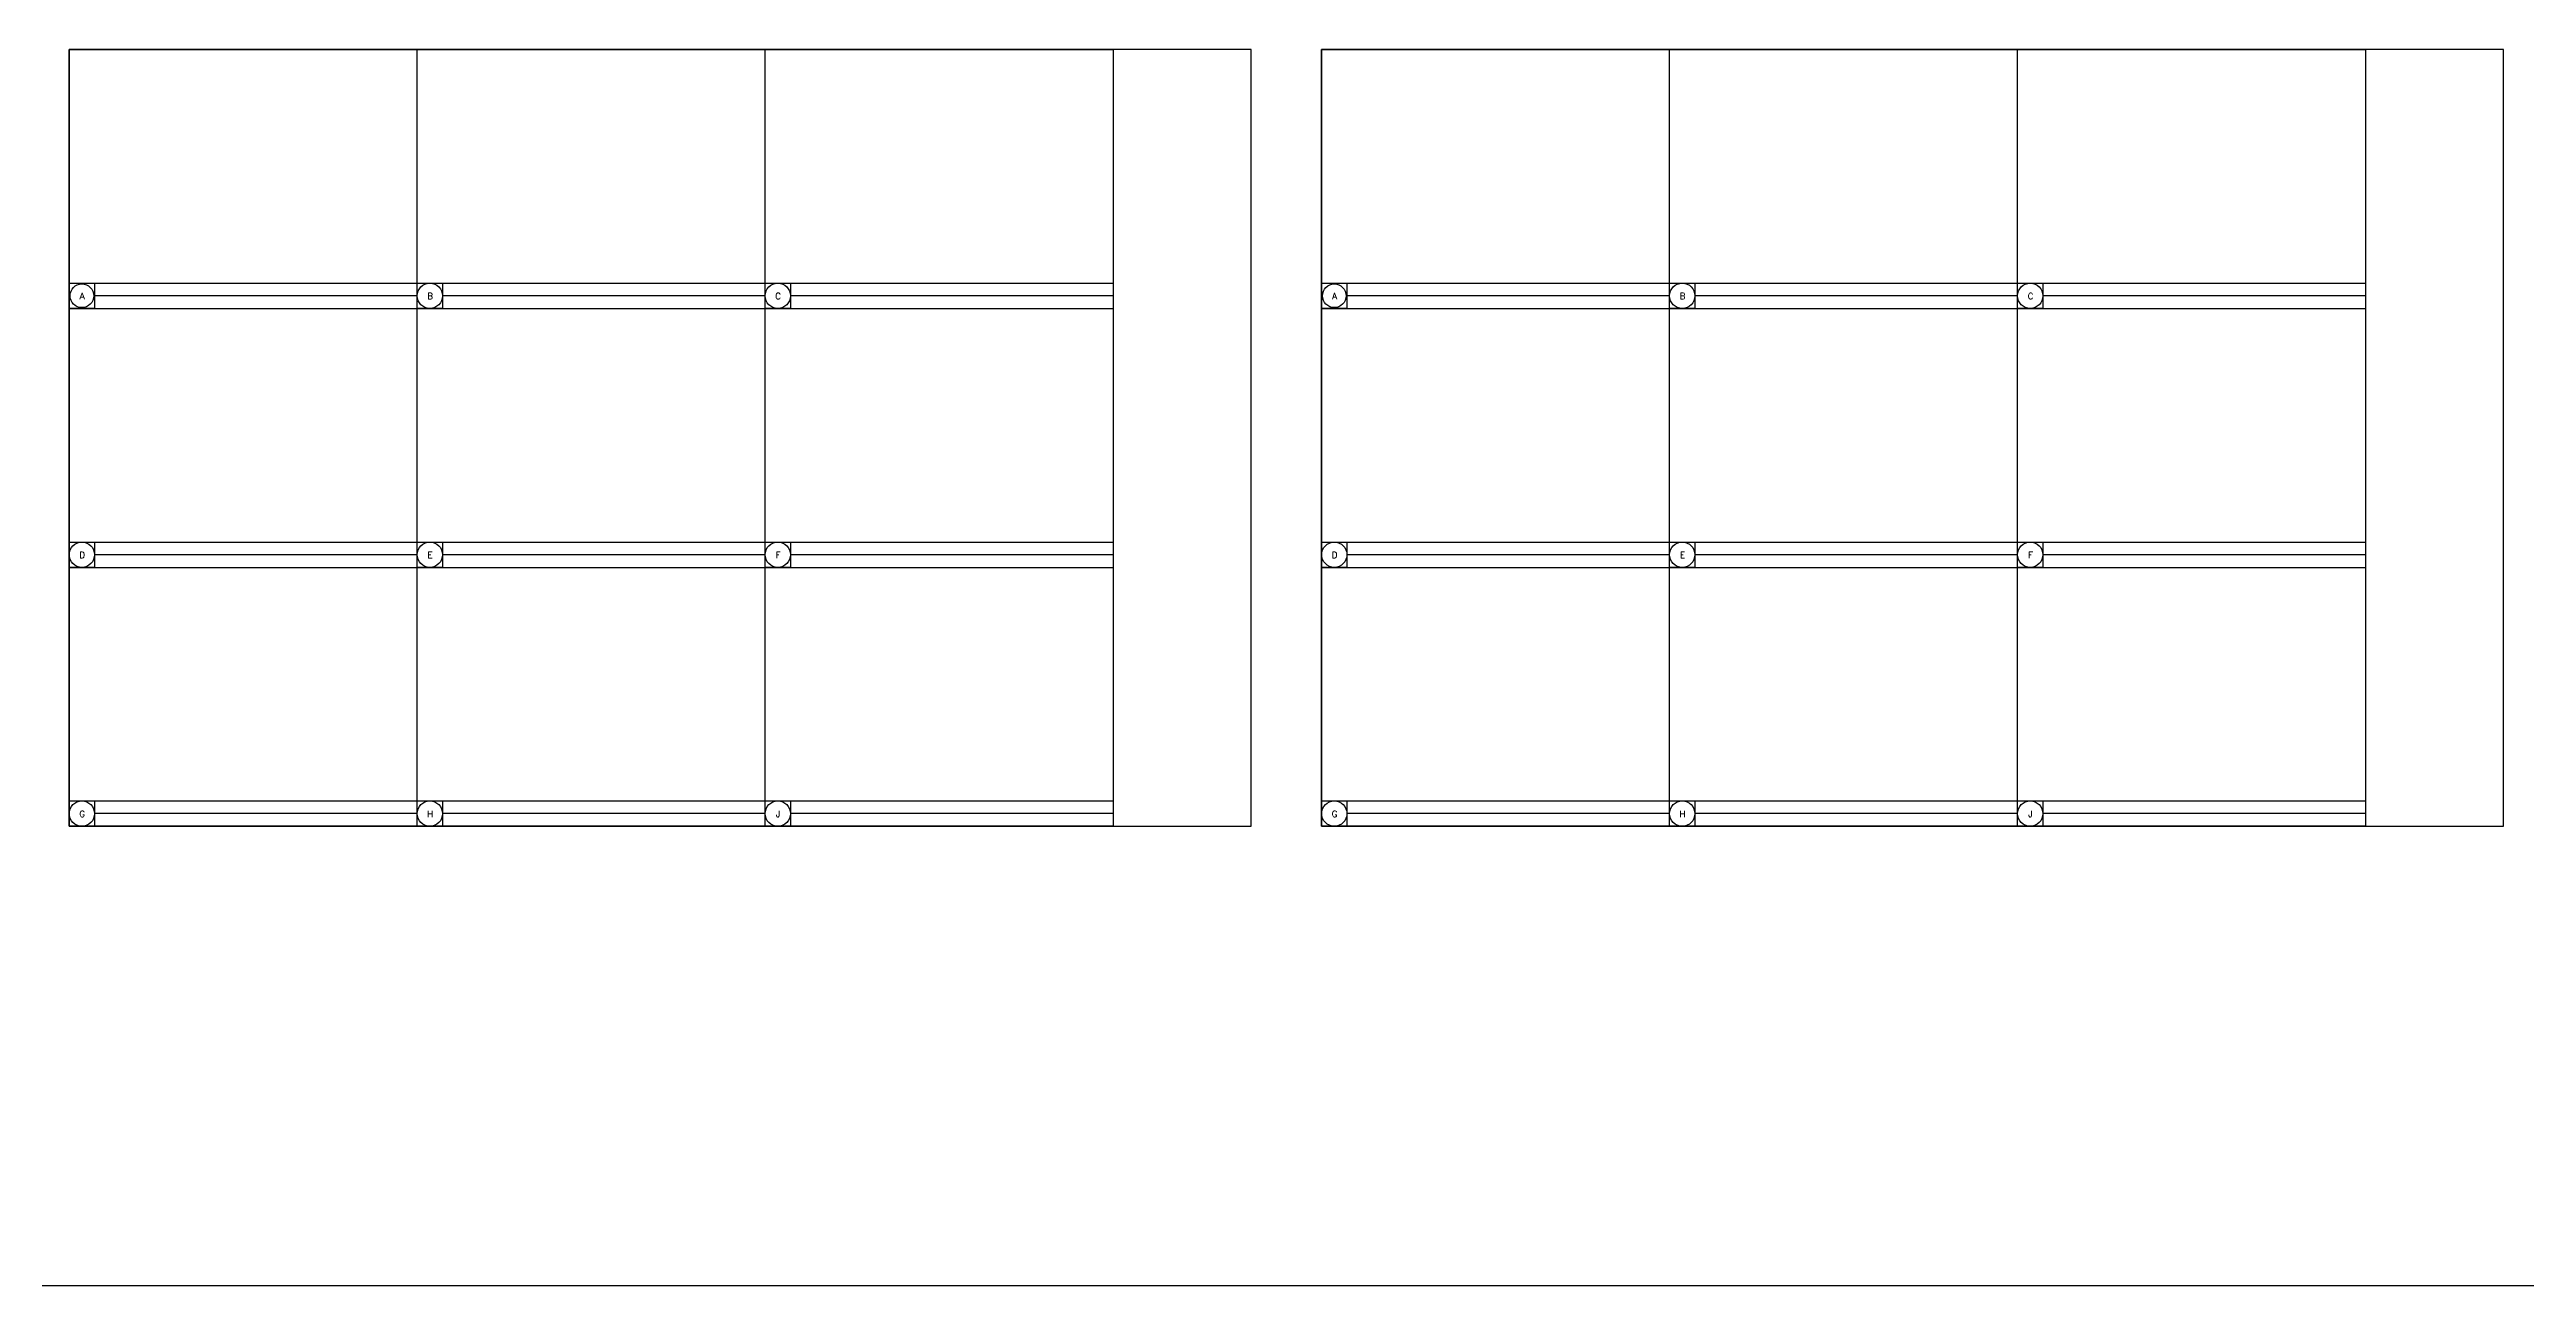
# Model space of a CAD drawing. Header units: inches. Extents: x -6 to 441, y 0 to 338.
# Drawn here: x 305.2 to 378.5, y 56 to 92.6 of the extents above; entities that cross this region are included whole.
import ezdxf

# ---------------------------------------------------------------- set-up
doc = ezdxf.new("R2010")
doc.units = ezdxf.units.IN
doc.header["$MEASUREMENT"] = 0
doc.styles.add('Roman-A', font='romans.shx', dxfattribs={"height": 0.125})

# ---------------------------------------------------------------- blocks, each defined once
blk = doc.blocks.new('*U34')
blk.add_lwpolyline([(0, 0.75), (0.75, 0.75), (0.75, 0), (0, 0)], close=True)
blk.add_circle((0.375, 0.375), 0.375)
at = {"insert": (0.383, 0.366), "char_height": 0.188, "width": 0.46087, "attachment_point": 5, "style": 'Roman-A'}
blk.add_mtext('G', dxfattribs=at)
blk = doc.blocks.new('*U35')
blk.add_lwpolyline([(0, 0.75), (0.75, 0.75), (0.75, 0), (0, 0)], close=True)
blk.add_circle((0.375, 0.375), 0.375)
at = {"insert": (0.383, 0.366), "char_height": 0.188, "width": 0.46087, "attachment_point": 5, "style": 'Roman-A'}
blk.add_mtext('H', dxfattribs=at)
blk = doc.blocks.new('*U36')
blk.add_lwpolyline([(0, 0.75), (0.75, 0.75), (0.75, 0), (0, 0)], close=True)
blk.add_circle((0.375, 0.375), 0.375)
at = {"insert": (0.383, 0.366), "char_height": 0.188, "width": 0.46087, "attachment_point": 5, "style": 'Roman-A'}
blk.add_mtext('J', dxfattribs=at)
blk = doc.blocks.new('*U31')
blk.add_lwpolyline([(0, 0.75), (0.75, 0.75), (0.75, 0), (0, 0)], close=True)
blk.add_circle((0.375, 0.375), 0.375)
at = {"insert": (0.383, 0.366), "char_height": 0.188, "width": 0.46087, "attachment_point": 5, "style": 'Roman-A'}
blk.add_mtext('D', dxfattribs=at)
blk = doc.blocks.new('*U32')
blk.add_lwpolyline([(0, 0.75), (0.75, 0.75), (0.75, 0), (0, 0)], close=True)
blk.add_circle((0.375, 0.375), 0.375)
at = {"insert": (0.383, 0.366), "char_height": 0.188, "width": 0.46087, "attachment_point": 5, "style": 'Roman-A'}
blk.add_mtext('E', dxfattribs=at)
blk = doc.blocks.new('*U33')
blk.add_lwpolyline([(0, 0.75), (0.75, 0.75), (0.75, 0), (0, 0)], close=True)
blk.add_circle((0.375, 0.375), 0.375)
at = {"insert": (0.383, 0.366), "char_height": 0.188, "width": 0.46087, "attachment_point": 5, "style": 'Roman-A'}
blk.add_mtext('F', dxfattribs=at)
blk = doc.blocks.new('*U28')
blk.add_lwpolyline([(0, 0.75), (0.75, 0.75), (0.75, 0), (0, 0)], close=True)
blk.add_circle((0.375, 0.375), 0.35)
at = {"insert": (0.383, 0.366), "char_height": 0.188, "width": 0.46087, "attachment_point": 5, "style": 'Roman-A'}
blk.add_mtext('A', dxfattribs=at)
blk = doc.blocks.new('*U29')
blk.add_lwpolyline([(0, 0.75), (0.75, 0.75), (0.75, 0), (0, 0)], close=True)
blk.add_circle((0.375, 0.375), 0.375)
at = {"insert": (0.383, 0.366), "char_height": 0.188, "width": 0.46087, "attachment_point": 5, "style": 'Roman-A'}
blk.add_mtext('B', dxfattribs=at)
blk = doc.blocks.new('*U30')
blk.add_lwpolyline([(0, 0.75), (0.75, 0.75), (0.75, 0), (0, 0)], close=True)
blk.add_circle((0.375, 0.375), 0.375)
at = {"insert": (0.383, 0.366), "char_height": 0.188, "width": 0.46087, "attachment_point": 5, "style": 'Roman-A'}
blk.add_mtext('C', dxfattribs=at)

msp = doc.modelspace()

# ---------------------------------------------------------------- linework, layer by layer
for p, q in [((316.058, 69.561), (316.058, 92.561)), ((326.362, 69.561), (326.362, 92.561)), ((353.146, 69.561), (353.146, 92.561)), ((363.451, 69.561), (363.451, 92.561)), ((305.754, 85.644), (316.058, 85.644)), ((316.058, 85.269), (306.504, 85.269)), ((316.058, 85.644), (326.362, 85.644)), ((326.362, 85.269), (316.808, 85.269)), ((326.362, 85.644), (336.666, 85.644)), ((336.666, 85.269), (327.112, 85.269)), ((342.842, 85.644), (353.146, 85.644)), ((353.146, 85.269), (343.592, 85.269)), ((353.146, 85.644), (363.451, 85.644)), ((363.451, 85.269), (353.896, 85.269)), ((363.451, 85.644), (373.755, 85.644)), ((373.755, 85.269), (364.201, 85.269)), ((305.754, 84.894), (336.666, 84.894)), ((342.842, 84.894), (373.755, 84.894)), ((305.754, 77.978), (316.058, 77.978)), ((316.058, 77.978), (326.362, 77.978)), ((326.362, 77.978), (336.666, 77.978)), ((342.842, 77.978), (353.146, 77.978)), ((353.146, 77.978), (363.451, 77.978)), ((363.451, 77.978), (373.755, 77.978)), ((305.754, 77.228), (336.666, 77.228)), ((316.058, 77.603), (306.504, 77.603)), ((326.362, 77.603), (316.808, 77.603)), ((336.666, 77.603), (327.112, 77.603)), ((342.842, 77.228), (373.755, 77.228)), ((353.146, 77.603), (343.592, 77.603)), ((363.451, 77.603), (353.896, 77.603)), ((373.755, 77.603), (364.201, 77.603)), ((305.754, 70.311), (316.058, 70.311)), ((316.058, 69.936), (306.504, 69.936)), ((316.058, 70.311), (326.362, 70.311)), ((326.362, 69.936), (316.808, 69.936)), ((326.362, 70.311), (336.666, 70.311)), ((336.666, 69.936), (327.112, 69.936)), ((342.842, 70.311), (353.146, 70.311)), ((353.146, 69.936), (343.592, 69.936)), ((353.146, 70.311), (363.451, 70.311)), ((363.451, 69.936), (353.896, 69.936)), ((363.451, 70.311), (373.755, 70.311)), ((373.755, 69.936), (364.201, 69.936)), ((0, 55.964), (434.989, 55.964))]:
    msp.add_line(p, q)
for points in [[(305.754, 92.561), (336.666, 92.561), (336.666, 69.561), (305.754, 69.561)], [(305.754, 69.561), (340.754, 69.561), (340.754, 92.561), (305.754, 92.561)], [(342.842, 92.561), (373.755, 92.561), (373.755, 69.561), (342.842, 69.561)], [(342.842, 69.561), (377.842, 69.561), (377.842, 92.561), (342.842, 92.561)]]:
    msp.add_lwpolyline(points, close=True)

# ---------------------------------------------------------------- block references
for name, p in [('*U28', (305.754, 84.894)), ('*U29', (316.058, 84.894)), ('*U30', (326.362, 84.894)), ('*U28', (342.842, 84.894)), ('*U29', (353.146, 84.894)), ('*U30', (363.451, 84.894)), ('*U31', (305.754, 77.228)), ('*U32', (316.058, 77.228)), ('*U33', (326.362, 77.228)), ('*U31', (342.842, 77.228)), ('*U32', (353.146, 77.228)), ('*U33', (363.451, 77.228)), ('*U34', (305.754, 69.561)), ('*U35', (316.058, 69.561)), ('*U36', (326.362, 69.561)), ('*U34', (342.842, 69.561)), ('*U35', (353.146, 69.561)), ('*U36', (363.451, 69.561))]:
    msp.add_blockref(name, p)

doc.saveas('drawing.dxf')
